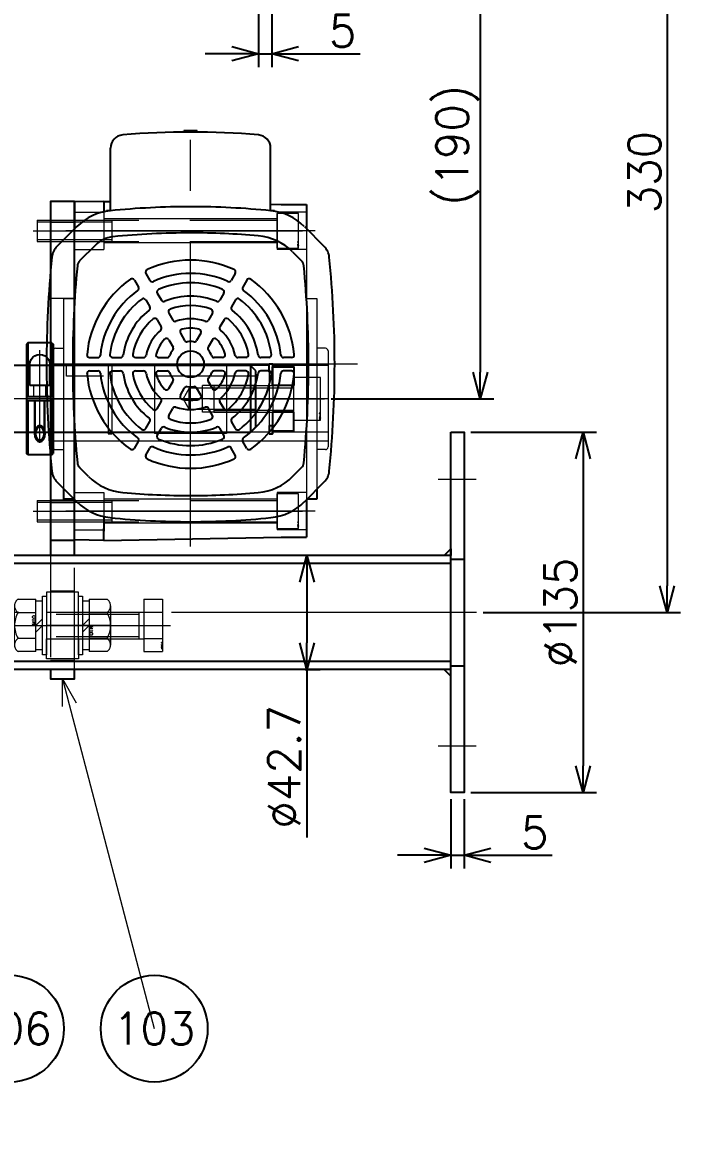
# Model space of a CAD drawing. Header units: millimetres. Extents: x -16130 to 36813, y -8099 to 27484.
# Drawn here: x 20050.6 to 20297.1, y 12657.4 to 13080.7 of the extents above; entities that cross this region are included whole.
import ezdxf
from ezdxf import colors
from ezdxf.entities.mleader import LeaderData, LeaderLine
from ezdxf.enums import TextEntityAlignment as Align
from ezdxf.math import Vec2, Vec3

# ---------------------------------------------------------------- set-up
doc = ezdxf.new("R2010")
doc.units = ezdxf.units.MM
doc.header["$LTSCALE"] = 6
doc.header["$PDMODE"] = 99
doc.header["$PDSIZE"] = 1
doc.linetypes.add('CENTER2', pattern=[28.575, 19.05, -3.175, 3.175, -3.175])
doc.linetypes.add('HIDDEN', pattern=[9.525, 6.35, -3.175])
for name, color, linetype, lineweight in [('01_NORMAL', 7, 'Continuous', 25), ('04_HIDDEN', 2, 'HIDDEN', 13), ('05_CENTER', 4, 'CENTER2', 13), ('08_DIM', 3, 'Continuous', 13)]:
    doc.layers.add(name, color=color, linetype=linetype, lineweight=lineweight)
doc.layers.add('10_DRAFT', color=8, linetype='Continuous', lineweight=0, plot=False)
doc.styles.add('KSS_TXT', font='txt.shx', dxfattribs={"bigfont": 'extfont2.shx'})
doc.styles.add('KSS_TXT_L', font='txt.shx', dxfattribs={"height": 3, "bigfont": 'extfont2.shx'})
doc.styles.get("Standard").update_dxf_attribs({"font": 'txt.shx', "bigfont": 'extfont2.shx'})
doc.dimstyles.new('KSS_DIM', dxfattribs={"dimtxt": 3, "dimasz": 2.5, "dimexe": 1.25, "dimexo": 0.625, "dimtad": 1, "dimdsep": 46, "dimtxsty": 'KSS_TXT', "dimblk": 'OPEN30', "dimcen": 0, "dimazin": 2, "dimtfac": 0.75, "dimtmove": 0, "dimatfit": 3, "dimldrblk": 'OPEN30', "dimfxl": 1, "dimtolj": 1, "dimarcsym": 0})

# ---------------------------------------------------------------- blocks, each defined once
blk = doc.blocks.new('AM_BALLOON1')
at = {"transparency": 16777216}
blk.add_circle((0, 0), 5, dxfattribs=at)
blk.add_attdef('B_NUMBER', text='', height=3, dxfattribs=at).set_placement((0, 0), align=Align.MIDDLE_CENTER)
blk = doc.blocks.new('_OPEN')
at = {"color": 0, "linetype": 'ByBlock'}
for p, q in [((-1, 0.167), (0, 0)), ((0, 0), (-1, -0.167)), ((0, 0), (-1, 0))]:
    blk.add_line(p, q, dxfattribs=at)
blk = doc.blocks.new('_Open30')
at = {"color": 0, "linetype": 'ByBlock', "lineweight": -2}
for p, q in [((-1, 0.268), (0, 0)), ((0, 0), (-1, -0.268)), ((0, 0), (-1, 0))]:
    blk.add_line(p, q, dxfattribs=at)
blk = doc.blocks.new('*D3950')
at = {"layer": '08_DIM', "color": 0, "lineweight": -2, "transparency": 16777216}
for p, q in [((20139.04, 13094.69), (20139.04, 13064.04)), ((20144.04, 13094.69), (20144.04, 13064.04)), ((20129.04, 13069.04), (20119.04, 13069.04)), ((20139.04, 13069.04), (20144.04, 13069.04)), ((20154.04, 13069.04), (20177.04, 13069.04))]:
    blk.add_line(p, q, dxfattribs=at)
at = {"layer": 'Defpoints', "color": 0, "transparency": 16777216}
for p in [(20139.04, 13097.19), (20144.04, 13097.19), (20144.04, 13069.04)]:
    blk.add_point(p, dxfattribs=at)
at = {"layer": '08_DIM', "color": 0, "lineweight": -2, "transparency": 16777216, "xscale": 10, "yscale": 10, "zscale": 10}
blk.add_blockref('_Open30', (20139.04, 13069.04), dxfattribs=at)
at = {"layer": '08_DIM', "color": 0, "lineweight": -2, "transparency": 16777216, "xscale": 10, "yscale": 10, "zscale": 10, "rotation": 180}
blk.add_blockref('_Open30', (20144.04, 13069.04), dxfattribs=at)
at = {"layer": '08_DIM', "color": 0, "transparency": 16777216, "insert": (20170.54, 13077.55), "char_height": 12, "attachment_point": 5, "style": 'KSS_TXT'}
blk.add_mtext('\\A1;5', dxfattribs=at)
blk = doc.blocks.new('*D4011')
at = {"layer": '08_DIM', "color": 0, "lineweight": -2, "transparency": 16777216}
for p, q in [((20072.76, 13129.69), (20227.14, 13129.69)), ((20222.14, 13119.69), (20222.14, 12949.69)), ((20166.24, 12939.69), (20227.14, 12939.69))]:
    blk.add_line(p, q, dxfattribs=at)
at = {"layer": 'Defpoints', "color": 0, "transparency": 16777216}
for p in [(20070.26, 13129.69), (20163.74, 12939.69), (20222.14, 12939.69)]:
    blk.add_point(p, dxfattribs=at)
at = {"layer": '08_DIM', "color": 0, "lineweight": -2, "transparency": 16777216, "xscale": 10, "yscale": 10, "zscale": 10}
for p, rotation in [((20222.14, 13129.69), 90), ((20222.14, 12939.69), 270)]:
    blk.add_blockref('_Open30', p, dxfattribs=dict(at, rotation=rotation))
at = {"layer": '08_DIM', "color": 0, "transparency": 16777216, "insert": (20213.64, 13034.69), "char_height": 12, "attachment_point": 5, "rotation": 90, "style": 'KSS_TXT'}
blk.add_mtext('\\A1;(190)', dxfattribs=at)
blk = doc.blocks.new('A$C684CBCB5')
at = {"color": 0}
blk.add_line((0, -53), (9, -53), dxfattribs=at)
for points in [[(0, -58.65), (0, 74), (9, 74), (9, -58.65)], [(9, -101.35), (9, -104.85), (0, -104.85), (0, -101.35)]]:
    blk.add_lwpolyline(points, dxfattribs=at)
at = {"layer": '04_HIDDEN'}
for p, q in [((9, 67), (0, 67)), ((9, 66.25), (0, 66.25)), ((9, 59.75), (0, 59.75)), ((9, 59), (0, 59)), ((9, -38), (0, -38)), ((9, -38.75), (0, -38.75)), ((9, -45.25), (0, -45.25)), ((9, -46), (0, -46))]:
    blk.add_line(p, q, dxfattribs=at)
at = {"layer": '04_HIDDEN', "color": 9}
for p, q in [((9, 37.75), (0, 37.75)), ((9, -37.75), (0, -37.75))]:
    blk.add_line(p, q, dxfattribs=at)
at = {"layer": '04_HIDDEN', "color": 252}
for p, q in [((9, -71.85), (0, -71.85)), ((9, -97.85), (0, -97.85))]:
    blk.add_line(p, q, dxfattribs=at)
at = {"layer": '04_HIDDEN'}
for points in [[(0, -101.35), (0, -58.65)], [(9, -58.65), (9, -101.35)]]:
    blk.add_lwpolyline(points, dxfattribs=at)
at = {"layer": '05_CENTER'}
for p, q in [((11.71, 63), (-2.71, 63)), ((11.71, -42), (-2.71, -42))]:
    blk.add_line(p, q, dxfattribs=at)
at = {"layer": '10_DRAFT'}
for p, q in [((9, 0), (0, 0)), ((9, -84.85), (0, -84.85))]:
    blk.add_line(p, q, dxfattribs=at)
blk = doc.blocks.new('NCLSS10-25-11.0a')
at = {"color": 0}
for points in [[(12, 5), (0, 5), (0, 12.5), (12, 12.5)], [(12, -5), (0, -5), (0, -12.5), (12, -12.5)]]:
    blk.add_lwpolyline(points, close=True, dxfattribs=at)
at = {"layer": '10_DRAFT'}
blk.add_line((0, 0), (12, 0), dxfattribs=at)
blk = doc.blocks.new('M10Nza_1_1_1_1')
at = {"color": 0}
for p, q in [((-9.8, 4), (-9.8, 10.69)), ((-7.35, 12), (7.35, 12)), ((-4.9, 4), (-4.9, 10.69)), ((4.9, 10.69), (4.9, 4)), ((9.8, 10.69), (9.8, 4)), ((-9.8, 4), (9.8, 4)), ((-9.2, 1.5), (-9.2, 4)), ((0, 1.5), (-2.5, 4)), ((0, 4), (2.5, 1.5)), ((9.2, 4), (9.2, 1.5))]:
    blk.add_line(p, q, dxfattribs=at)
at = {"color": 0, "linetype": 'CENTER2'}
blk.add_line((0, 12), (0, 0), dxfattribs=at)
at = {"color": 0}
blk.add_lwpolyline([(-11, 1.5), (11, 1.5), (11, 0), (-11, 0)], close=True, dxfattribs=at)
for centre, radius, start, end in [((-7.35, 9.06), 2.94, 33.626, 146.374), ((0, 2.2), 9.8, 60, 120), ((7.35, 9.06), 2.94, 33.626, 146.374)]:
    blk.add_arc(centre, radius, start, end, dxfattribs=at)
at = {"layer": '10_DRAFT', "style": 'KSS_TXT'}
blk.add_text('M10', height=1.25, dxfattribs=at).set_placement((0.26, 4.12))
blk = doc.blocks.new('A$C684CC09B')
at = {"color": 0, "linetype": 'CENTER2'}
blk.add_line((0, -93), (0, 10), dxfattribs=at)
at = {"color": 0}
for p, q in [((-9.81, 7), (9.81, 7)), ((-9.81, 0), (-9.81, 7)), ((-4.91, 0), (-4.91, 7)), ((4.91, 0), (4.91, 7)), ((9.81, 0), (9.81, 7)), ((-9.81, 0), (9.81, 0)), ((-5, -90), (-5, 0)), ((5, -90), (5, 0)), ((-4.19, -90), (-4.19, -1.96)), ((4.19, -90), (4.19, -1.96))]:
    blk.add_line(p, q, dxfattribs=at)
at = {"color": 0, "linetype": 'HIDDEN'}
for p, q in [((-5, -1.96), (5, -1.96)), ((-5, -90), (5, -90))]:
    blk.add_line(p, q, dxfattribs=at)
at = {"layer": '10_DRAFT', "style": 'KSS_TXT_L'}
for s, p in [('BT-M10x90L', (6.32, 6.59)), ('全ねじ', (7.03, 6.21))]:
    blk.add_text(s, height=0.3, dxfattribs=at).set_placement(p)
blk = doc.blocks.new('A$C3AF81C96_1_1_1')
for p, q in [((-4, 49), (-4, 10)), ((144, 10), (144, 49)), ((-4, -10), (-4, -49)), ((144, -49), (144, -10))]:
    blk.add_line(p, q)
at = {"color": 0}
for p, q in [((-154, 10.5), (-152, 12.5)), ((-154, -10.5), (-154, 10.5)), ((-152, 12.5), (-27, 12.5)), ((-152, 12.5), (-152, -12.5)), ((27.5, 12.5), (27, 12)), ((27, 10), (27, 12)), ((27, 12), (33, 12)), ((27.5, 12.5), (32.5, 12.5)), ((33, 12), (32.5, 12.5)), ((33, 12), (33, 10)), ((107.5, 12.5), (107, 12)), ((107, 10), (107, 12)), ((107, 12), (113, 12)), ((107.5, 12.5), (112.5, 12.5)), ((113, 12), (112.5, 12.5)), ((113, 12), (113, 10)), ((207, 12.5), (207, -12.5)), ((-4, 5), (-4, -5)), ((144, 5), (144, -5)), ((-152, -12.5), (-154, -10.5)), ((-27, -12.5), (-152, -12.5)), ((27, -10), (27, -12)), ((27, -12), (33, -12)), ((27.5, -12.5), (27, -12)), ((27.5, -12.5), (32.5, -12.5)), ((33, -12), (32.5, -12.5)), ((33, -12), (33, -10)), ((107, -10), (107, -12)), ((107, -12), (113, -12)), ((107.5, -12.5), (107, -12)), ((107.5, -12.5), (112.5, -12.5)), ((113, -12), (112.5, -12.5)), ((113, -12), (113, -10))]:
    blk.add_line(p, q, dxfattribs=at)
for points in [[(159, 95), (-19, 95), (-20, 94), (-20, 50), (-19, 49), (159, 49), (160, 50), (160, 94)], [(-20, 10), (160, 10), (160, 5), (-20, 5)], [(-20, -10), (160, -10), (160, -5), (-20, -5)], [(159, -95), (-19, -95), (-20, -94), (-20, -50), (-19, -49), (159, -49), (160, -50), (160, -94)]]:
    blk.add_lwpolyline(points, close=True, dxfattribs=at)
at = {"color": 3}
for points in [[(-4, 45), (-2.5, 45), (-4, 46.5), (-4, 46.5)], [(-4, 45), (-2.5, 45), (-4, 43.5), (-4, 43.5)], [(144, 45), (142.5, 45), (144, 46.5), (144, 46.5)], [(144, 45), (142.5, 45), (144, 43.5), (144, 43.5)], [(-4, 14), (-5.5, 14), (-4, 15.5), (-4, 15.5)], [(144, 14), (145.5, 14), (144, 15.5), (144, 15.5)], [(-4, -14), (-5.5, -14), (-4, -15.5), (-4, -15.5)], [(144, -14), (145.5, -14), (144, -15.5), (144, -15.5)], [(-4, -45), (-2.5, -45), (-4, -43.5), (-4, -43.5)], [(-4, -45), (-2.5, -45), (-4, -46.5), (-4, -46.5)], [(144, -45), (142.5, -45), (144, -43.5), (144, -43.5)], [(144, -45), (142.5, -45), (144, -46.5), (144, -46.5)]]:
    blk.add_lwpolyline(points, close=True, dxfattribs=at)
at = {"color": 0}
for points in [[(-4, 14), (-26.7, 14), (-27, 13.7), (-27, -13.7), (-26.7, -14), (-4, -14)], [(144, 14), (166.7, 14), (167, 13.7), (167, -13.7), (166.7, -14), (144, -14)], [(167, 12.5), (207, 12.5), (209, 10.5), (209, -10.5), (207, -12.5), (167, -12.5)]]:
    blk.add_lwpolyline(points, dxfattribs=at)
for centre in [(30, 70), (110, 70), (30, -70), (110, -70)]:
    blk.add_circle(centre, 3, dxfattribs=at)
at = {"layer": '04_HIDDEN'}
for p, q in [((144, 50), (-4, 50)), ((-4, 50), (-4, 49)), ((144, 50), (144, 49)), ((-4, 45), (1, 45)), ((1, 45), (1, -45)), ((139, 42.7), (1, 42.7)), ((139, 45), (139, -45)), ((144, 45), (139, 45)), ((-4, 14), (1, 14)), ((144, 14), (139, 14)), ((-154, 8.5), (-83, 8.5)), ((-83, 8.5), (-83, 12.5)), ((-4, 10), (-4, 5)), ((27, 10), (27, -10)), ((33, 10), (33, -10)), ((107, 10), (107, -10)), ((113, 10), (113, -10)), ((144, 10), (144, 5)), ((-154, 5), (-134, 5)), ((-134, -5), (-134, 5)), ((-154, 4), (-129, 4)), ((-129, -4), (-129, 4)), ((-129, 4), (-126.69, 0)), ((-126.69, 0), (-129, -4)), ((-154, -4), (-129, -4)), ((-154, -5), (-134, -5)), ((-4, -10), (-4, -5)), ((144, -10), (144, -5)), ((-4, -14), (1, -14)), ((144, -14), (139, -14)), ((-4, -45), (1, -45)), ((139, -42.7), (1, -42.7)), ((144, -45), (139, -45)), ((-4, -50), (-4, -49)), ((144, -50), (-4, -50)), ((144, -50), (144, -49))]:
    blk.add_line(p, q, dxfattribs=at)
for points in [[(1, 15), (139, 15)], [(139, -15), (1, -15)]]:
    blk.add_lwpolyline(points, dxfattribs=at)
for points in [[(20, 5), (40, 5), (40, -5), (20, -5)], [(120, 5), (100, 5), (100, -5), (120, -5)]]:
    blk.add_lwpolyline(points, close=True, dxfattribs=at)
for centre in [(30, 70), (110, 70), (30, -70), (110, -70)]:
    blk.add_circle(centre, 10, dxfattribs=at)
at = {"layer": '05_CENTER'}
for p, q in [((70, -100.5), (70, 100.5)), ((30, 57), (30, 83)), ((110, 57), (110, 83)), ((17, 70), (43, 70)), ((123, 70), (97, 70)), ((30, -14.51), (30, 14.51)), ((110, -14.51), (110, 14.51)), ((-156.79, 0), (212.93, 0)), ((30, -57), (30, -83)), ((110, -57), (110, -83)), ((17, -70), (43, -70)), ((123, -70), (97, -70))]:
    blk.add_line(p, q, dxfattribs=at)
at = {"layer": '08_DIM'}
for points in [[(27, 10), (25.5, 10), (25.5, 10), (27, 11.5)], [(33, 10), (34.5, 10), (34.5, 10), (33, 11.5)], [(107, 10), (105.5, 10), (105.5, 10), (107, 11.5)], [(113, 10), (114.5, 10), (114.5, 10), (113, 11.5)], [(27, -10), (25.5, -10), (25.5, -10), (27, -11.5)], [(33, -10), (34.5, -10), (34.5, -10), (33, -11.5)], [(107, -10), (105.5, -10), (105.5, -10), (107, -11.5)], [(113, -10), (114.5, -10), (114.5, -10), (113, -11.5)]]:
    blk.add_lwpolyline(points, close=True, dxfattribs=at)
blk = doc.blocks.new('FWSSS-D24-V10.0-T8.0a')
at = {"color": 0}
for points in [[(0, 5), (8, 5), (8, 12), (0, 12)], [(0, -5), (8, -5), (8, -12), (0, -12)]]:
    blk.add_lwpolyline(points, close=True, dxfattribs=at)
at = {"layer": '10_DRAFT'}
blk.add_line((0, 0), (8, 0), dxfattribs=at)
blk = doc.blocks.new('RTWS25a')
at = {"color": 0}
for points in [[(0, 13.1), (1.2, 13.1), (1.2, 10.1), (0, 10.1)], [(0, -13.1), (1.2, -13.1), (1.2, -10.1), (0, -10.1)]]:
    blk.add_lwpolyline(points, close=True, dxfattribs=at)
at = {"layer": '10_DRAFT'}
blk.add_line((1.2, 0), (0, 0), dxfattribs=at)
blk = doc.blocks.new('A$C7C3766F9_1_1_1')
at = {"color": 0}
for p, q in [((8, 10), (-8, 10)), ((-8, 10), (-8, 0)), ((8, 0), (8, 10)), ((8, 0), (-8, 0))]:
    blk.add_line(p, q, dxfattribs=at)
at = {"color": 0, "linetype": 'CENTER2'}
blk.add_line((0, -31.5), (0, 11.5), dxfattribs=at)
at = {"color": 0, "linetype": 'HIDDEN'}
for p, q in [((-5, -30), (-5, 0)), ((-4.19, -30), (-4.19, 0)), ((4.19, -30), (4.19, 0)), ((5, -30), (5, 0)), ((-5, -30), (5, -30))]:
    blk.add_line(p, q, dxfattribs=at)
at = {"layer": '10_DRAFT', "style": 'KSS_TXT_L'}
blk.add_text('CS-M10x30L', height=0.3, dxfattribs=at).set_placement((5.13, 9.66))
blk = doc.blocks.new('A$C39D95BAC')
at = {"color": 0, "linetype": 'CENTER2'}
blk.add_line((0, -91.5), (0, 9.5), dxfattribs=at)
at = {"color": 0}
for p, q in [((6.5, 8), (-6.5, 8)), ((-6.5, 8), (-6.5, 0)), ((6.5, 0), (6.5, 8)), ((6.5, 0), (-6.5, 0))]:
    blk.add_line(p, q, dxfattribs=at)
at = {"color": 0, "linetype": 'HIDDEN'}
for p, q in [((-4, -90), (-4, 0)), ((4, -90), (4, 0)), ((-4, -62), (4, -62)), ((-3.32, -90), (-3.32, -62)), ((3.32, -90), (3.32, -62)), ((-4, -90), (4, -90))]:
    blk.add_line(p, q, dxfattribs=at)
at = {"layer": '10_DRAFT', "style": 'KSS_TXT_L'}
blk.add_text('CS-M8x90L', height=0.3, dxfattribs=at).set_placement((3.86, 7.66))
blk = doc.blocks.new('SCSPJ25-10c')
at = {"color": 0}
for p, q in [((-21, -0.5), (-20.5, 0)), ((20.5, 0), (-20.5, 0)), ((-0.75, 0), (-0.75, -10)), ((0.75, 0), (0.75, -10)), ((21, -0.5), (20.5, 0)), ((-0.75, -0.5), (-21, -0.5)), ((-21, -0.5), (-21, -9.5)), ((0, 0), (0, 0)), ((21, -0.5), (0.75, -0.5)), ((5, -1.25), (12.99, -1.25)), ((5, -1.25), (5, -8.75)), ((21, -0.5), (21, -9.5)), ((-0.75, -9.5), (-21, -9.5)), ((-21, -9.5), (-20.5, -10)), ((20.5, -10), (-20.5, -10)), ((21, -9.5), (0.75, -9.5)), ((5, -8.75), (12.99, -8.75)), ((21, -9.5), (20.5, -10))]:
    blk.add_line(p, q, dxfattribs=at)
for major_axis, ratio in [((3.05, 0), 0.655077), ((2.43, 0), 0.679752)]:
    blk.add_ellipse((-12.99, -5), major_axis=major_axis, ratio=ratio, dxfattribs=at)
blk.add_ellipse((12.99, -5), major_axis=(0, -3.75), ratio=0.985617, start_param=0, end_param=3.141593, dxfattribs=at)
at = {"layer": '04_HIDDEN', "color": 0}
for p, q in [((-13, 0), (-12.5, -0.5)), ((13, 0), (12.5, -0.5)), ((-12.99, -3), (-0.75, -3)), ((-12.99, -3.35), (-0.75, -3.35)), ((-12.5, -0.5), (-12.5, -9.5)), ((0.75, -2.75), (5, -2.75)), ((11, 0), (11, 0)), ((12.5, -0.5), (12.5, -9.5)), ((-12.99, -6.65), (-0.75, -6.65)), ((-12.99, -7), (-0.75, -7)), ((0.75, -7.25), (5, -7.25)), ((-12.5, -9.5), (-13, -10)), ((12.5, -9.5), (13, -10))]:
    blk.add_line(p, q, dxfattribs=at)
at = {"layer": '05_CENTER', "color": 0}
blk.add_line((-16.45, -5), (18.24, -5), dxfattribs=at)
at = {"layer": '10_DRAFT'}
blk.add_line((0, 0), (0, -10), dxfattribs=at)
blk = doc.blocks.new('GM-SHYF-RH 0.2kW、1／30、200V、60Hzd')
at = {"color": 0}
for p, q in [((-85.5, 51.82), (-95, 51.82)), ((-95, 37.68), (-95, 51.82)), ((-19, 52.98), (-85.5, 51.82)), ((-19, 53), (-19, 48.49)), ((-19, 52.99), (-8, 52.8)), ((-8, 52.8), (-8, 37.68)), ((-19, 44.1), (-19, 49.5)), ((-94.13, 38.55), (-101.59, 31.09)), ((-8.87, 38.55), (-1.41, 31.09)), ((-99, 37.5), (-95, 37.5)), ((-99, 37.48), (-99, 33.68)), ((-95.2, 37.48), (-99, 37.48)), ((-8, 37.49), (-4, 37.49)), ((-4, 37.49), (-7.81, 37.49)), ((-4, 37.49), (-4, 33.68)), ((-89.75, 29.07), (-93.09, 25.73)), ((-13.25, 29.07), (-9.91, 25.73)), ((-72.58, 18.51), (-71.08, 15.9)), ((-68.25, 21.01), (-66.75, 18.4)), ((-34.75, 21.01), (-36.25, 18.4)), ((-30.42, 18.51), (-31.92, 15.9)), ((-63.98, 13.61), (-62.47, 10.99)), ((-39.02, 13.61), (-40.53, 10.99)), ((-68.31, 11.11), (-66.8, 8.49)), ((-34.69, 11.11), (-36.2, 8.49)), ((-59.69, 6.17), (-58.16, 3.53)), ((-43.31, 6.17), (-44.84, 3.53)), ((-64.02, 3.67), (-62.49, 1.03)), ((-38.98, 3.67), (-40.51, 1.03)), ((-59.67, -3.87), (-58.08, -6.61)), ((-55.33, -1.37), (-53.75, -4.11)), ((-47.67, -1.37), (-49.25, -4.11)), ((-43.33, -3.87), (-44.92, -6.61)), ((-89.34, -10.51), (-86.32, -10.51)), ((-80.79, -10.51), (-77.77, -10.51)), ((-72.21, -10.51), (-69.16, -10.51)), ((-63.5, -10.51), (-60.33, -10.51)), ((-39.5, -10.51), (-42.67, -10.51)), ((-30.79, -10.51), (-33.84, -10.51)), ((-22.21, -10.51), (-25.23, -10.51)), ((-13.66, -10.51), (-16.68, -10.51)), ((-89.34, -15.51), (-86.32, -15.51)), ((-80.79, -15.51), (-77.77, -15.51)), ((-72.21, -15.51), (-69.16, -15.51)), ((-63.5, -15.51), (-60.33, -15.51)), ((-39.5, -15.51), (-42.67, -15.51)), ((-30.79, -15.51), (-33.84, -15.51)), ((-22.21, -15.51), (-25.23, -15.51)), ((-13.66, -15.51), (-16.68, -15.51)), ((-59.67, -22.15), (-58.08, -19.41)), ((-43.33, -22.15), (-44.92, -19.41)), ((-55.33, -24.65), (-53.75, -21.91)), ((-47.67, -24.65), (-49.25, -21.91)), ((-64.02, -29.69), (-62.49, -27.05)), ((-59.69, -32.19), (-58.16, -29.55)), ((-43.31, -32.19), (-44.84, -29.55)), ((-38.98, -29.69), (-40.51, -27.05)), ((-68.31, -37.13), (-66.8, -34.51)), ((-63.98, -39.63), (-62.47, -37.01)), ((-39.02, -39.63), (-40.53, -37.01)), ((-34.69, -37.13), (-36.2, -34.51)), ((-72.58, -44.53), (-71.08, -41.92)), ((-30.42, -44.53), (-31.92, -41.92)), ((-68.25, -47.03), (-66.75, -44.42)), ((-34.75, -47.03), (-36.25, -44.42)), ((-89.75, -55.09), (-93.09, -51.75)), ((-15.8, -57.63), (-9.91, -51.75)), ((-94.13, -64.57), (-101.59, -57.11)), ((-8.87, -64.57), (-1.41, -57.11)), ((-95, -72.86), (-95, -63.7)), ((-8, -73.82), (-8, -63.64)), ((-83, -70.31), (-83, -70.51)), ((-83, -70.51), (-81.49, -70.51)), ((-81.5, -70.51), (-81.5, -93.95)), ((-21.51, -70.51), (-20, -70.51)), ((-21.5, -70.51), (-21.5, -93.95)), ((-20, -70.31), (-20, -70.51)), ((-19, -74.02), (-19, -70.12)), ((-85.5, -72.86), (-95, -72.86)), ((-81.5, -72.93), (-85.5, -72.86)), ((-19, -74.02), (-21.5, -73.97)), ((-19, -74.01), (-8, -73.82)), ((-54, -100), (-54, -100.51)), ((-54, -100.51), (-49, -100.51)), ((-49, -100), (-49, -100.51))]:
    blk.add_line(p, q, dxfattribs=at)
blk.add_circle((-51.5, -13.01), 5, dxfattribs=at)
for centre, radius, start, end in [((-79.56, 23.98), 20.6, 95.7523, 135), ((-51.5, -254.61), 300.6, 90, 95.7523), ((-51.5, -254.61), 300.6, 84.2477, 90), ((-23.44, 23.98), 20.6, 45, 84.2477), ((-75.04, 14.36), 20.8, 95.0016, 135), ((-51.5, -254.61), 290.8, 90, 95.0017), ((-51.5, -254.61), 290.8, 84.9983, 90), ((-27.96, 14.36), 20.8, 45, 84.9984), ((-96.92, 26.42), 6.6, 135, 174.2563), ((-6.08, 26.42), 6.6, 5.7437, 45), ((295.1, -13.01), 400.6, 174.2563, 180), ((-90.96, 23.61), 3, 135, 174.582), ((-51.5, -13.01), 39, 65.2847, 114.7153), ((-12.04, 23.61), 3, 5.418, 45), ((-398.1, -13.01), 400.6, 0, 5.7437), ((295.1, -13.01), 390.8, 174.582, 180), ((-67.39, 21.51), 1, 114.7153, 210), ((-35.61, 21.51), 1, 330, 65.2847), ((-398.1, -13.01), 390.8, 0, 5.418), ((-51.5, -13.01), 39, 125.2847, 174.7153), ((-73.45, 18.01), 1, 30, 125.2847), ((-65.88, 18.9), 1, 210, 294.2608), ((-51.5, -13.01), 34, 65.7392, 114.2608), ((-51.5, -13.01), 30.5, 66.8139, 113.1861), ((-37.12, 18.9), 1, 245.7392, 330), ((-29.55, 18.01), 1, 54.7153, 150), ((-51.5, -13.01), 39, 5.2847, 54.7153), ((-51.5, -13.01), 34, 125.7392, 174.2608), ((-71.94, 15.4), 1, 305.7392, 30), ((-63.11, 14.11), 1, 113.1861, 210), ((-39.89, 14.11), 1, 330, 66.8139), ((-31.06, 15.4), 1, 150, 234.2608), ((-51.5, -13.01), 34, 5.7392, 54.2608), ((-51.5, -13.01), 30.5, 126.8139, 173.1861), ((-69.18, 10.61), 1, 30, 126.8139), ((-67.67, 7.99), 1, 307.5895, 30), ((-61.6, 11.49), 1, 210, 292.4105), ((-51.5, -13.01), 25.5, 67.5895, 112.4105), ((-51.5, -13.01), 22, 69.5941, 110.4059), ((-41.4, 11.49), 1, 247.5895, 330), ((-35.33, 7.99), 1, 150, 232.4105), ((-33.82, 10.61), 1, 53.1861, 150), ((-51.5, -13.01), 30.5, 6.8139, 53.1861), ((-51.5, -13.01), 25.5, 127.5895, 172.4105), ((-58.82, 6.67), 1, 110.4059, 210), ((-44.18, 6.67), 1, 330, 69.5941), ((-51.5, -13.01), 25.5, 7.5895, 52.4105), ((-51.5, -13.01), 22, 129.5941, 170.4059), ((-64.88, 3.17), 1, 30, 129.5941), ((-63.36, 0.53), 1, 311.2123, 30), ((-57.3, 4.03), 1, 210, 288.7877), ((-51.5, -13.01), 17, 71.2123, 108.7877), ((-54.47, -0.87), 1, 103.7398, 210), ((-51.5, -13.01), 13.5, 76.2602, 103.7398), ((-48.53, -0.87), 1, 330, 76.2602), ((-45.7, 4.03), 1, 251.2123, 330), ((-39.64, 0.53), 1, 150, 228.7877), ((-38.12, 3.17), 1, 50.4059, 150), ((-51.5, -13.01), 22, 9.5941, 50.4059), ((-51.5, -13.01), 17, 131.2123, 168.7877), ((-51.5, -13.01), 13.5, 136.2602, 163.7398), ((-60.53, -4.37), 1, 30, 136.2602), ((-52.88, -3.61), 1, 210, 278.3817), ((-50.12, -3.61), 1, 261.6183, 330), ((-42.47, -4.37), 1, 43.7398, 150), ((-51.5, -13.01), 13.5, 16.2602, 43.7398), ((-51.5, -13.01), 17, 11.2123, 48.7877), ((-51.5, -13.01), 8.5, 141.6183, 158.3817), ((-58.95, -7.11), 1, 321.6183, 30), ((-51.5, -13.01), 8.5, 81.6183, 98.3817), ((-44.05, -7.11), 1, 150, 218.3817), ((-51.5, -13.01), 8.5, 21.6183, 38.3817), ((-89.34, -9.51), 1, 174.7153, 270), ((-86.32, -9.51), 1, 270, 354.2608), ((-80.79, -9.51), 1, 173.1861, 270), ((-77.77, -9.51), 1, 270, 352.4105), ((-72.21, -9.51), 1, 170.4059, 270), ((-69.16, -9.51), 1, 270, 348.7877), ((-63.5, -9.51), 1, 163.7398, 270), ((-60.33, -9.51), 1, 270, 338.3817), ((-42.67, -9.51), 1, 201.6183, 270), ((-39.5, -9.51), 1, 270, 16.2602), ((-33.84, -9.51), 1, 191.2123, 270), ((-30.79, -9.51), 1, 270, 9.5941), ((-25.23, -9.51), 1, 187.5895, 270), ((-22.21, -9.51), 1, 270, 6.8139), ((-16.68, -9.51), 1, 185.7392, 270), ((-13.66, -9.51), 1, 270, 5.2847), ((295.1, -13.01), 400.6, 180, 185.7437), ((295.1, -13.01), 390.8, 180, 185.418), ((-89.34, -16.51), 1, 90, 185.2847), ((-51.5, -13.01), 39, 185.2847, 234.7153), ((-86.32, -16.51), 1, 5.7392, 90), ((-51.5, -13.01), 34, 185.7392, 234.2608), ((-80.79, -16.51), 1, 90, 186.8139), ((-51.5, -13.01), 30.5, 186.8139, 233.1861), ((-77.77, -16.51), 1, 7.5895, 90), ((-51.5, -13.01), 25.5, 187.5895, 232.4105), ((-72.21, -16.51), 1, 90, 189.5941), ((-51.5, -13.01), 22, 189.5941, 230.4059), ((-69.16, -16.51), 1, 11.2123, 90), ((-51.5, -13.01), 17, 191.2123, 228.7877), ((-63.5, -16.51), 1, 90, 196.2602), ((-51.5, -13.01), 13.5, 196.2602, 223.7398), ((-60.33, -16.51), 1, 21.6183, 90), ((-51.5, -13.01), 8.5, 201.6183, 218.3817), ((-51.5, -13.01), 8.5, 321.6183, 338.3817), ((-42.67, -16.51), 1, 90, 158.3817), ((-51.5, -13.01), 13.5, 316.2602, 343.7398), ((-51.5, -13.01), 17, 311.2123, 348.7877), ((-39.5, -16.51), 1, 343.7398, 90), ((-51.5, -13.01), 22, 309.5941, 350.4059), ((-51.5, -13.01), 25.5, 307.5895, 352.4105), ((-33.84, -16.51), 1, 90, 168.7877), ((-51.5, -13.01), 30.5, 306.8139, 353.1861), ((-51.5, -13.01), 34, 305.7392, 354.2608), ((-30.79, -16.51), 1, 350.4059, 90), ((-51.5, -13.01), 39, 305.2847, 354.7153), ((-25.23, -16.51), 1, 90, 172.4105), ((-22.21, -16.51), 1, 353.1861, 90), ((-16.68, -16.51), 1, 90, 174.2608), ((-13.66, -16.51), 1, 354.7153, 90), ((-398.1, -13.01), 390.8, 354.582, 0), ((-398.1, -13.01), 400.6, 354.2563, 0), ((-58.95, -18.91), 1, 330, 38.3817), ((-44.05, -18.91), 1, 141.6183, 210), ((-60.53, -21.65), 1, 223.7398, 330), ((-54.47, -25.15), 1, 150, 256.2602), ((-52.88, -22.41), 1, 81.6183, 150), ((-51.5, -13.01), 8.5, 261.6183, 278.3817), ((-50.12, -22.41), 1, 30, 98.3817), ((-48.53, -25.15), 1, 283.7398, 30), ((-42.47, -21.65), 1, 210, 316.2602), ((-63.36, -26.55), 1, 330, 48.7877), ((-57.3, -30.05), 1, 71.2123, 150), ((-51.5, -13.01), 17, 251.2123, 288.7877), ((-51.5, -13.01), 13.5, 256.2602, 283.7398), ((-45.7, -30.05), 1, 30, 108.7877), ((-39.64, -26.55), 1, 131.2123, 210), ((-67.67, -34.01), 1, 330, 52.4105), ((-64.88, -29.19), 1, 230.4059, 330), ((-58.82, -32.69), 1, 150, 249.5941), ((-51.5, -13.01), 22, 249.5941, 290.4059), ((-44.18, -32.69), 1, 290.4059, 30), ((-38.12, -29.19), 1, 210, 309.5941), ((-35.33, -34.01), 1, 127.5895, 210), ((-69.18, -36.63), 1, 233.1861, 330), ((-61.6, -37.51), 1, 67.5895, 150), ((-51.5, -13.01), 25.5, 247.5895, 292.4105), ((-41.4, -37.51), 1, 30, 112.4105), ((-33.82, -36.63), 1, 210, 306.8139), ((-71.94, -41.42), 1, 330, 54.2608), ((-63.11, -40.13), 1, 150, 246.8139), ((-51.5, -13.01), 30.5, 246.8139, 293.1861), ((-39.89, -40.13), 1, 293.1861, 30), ((-31.06, -41.42), 1, 125.7392, 210), ((-73.45, -44.03), 1, 234.7153, 330), ((-65.88, -44.92), 1, 65.7392, 150), ((-51.5, -13.01), 34, 245.7392, 294.2608), ((-37.12, -44.92), 1, 30, 114.2608), ((-29.55, -44.03), 1, 210, 305.2847), ((-90.96, -49.62), 3, 185.418, 225), ((-67.39, -47.53), 1, 150, 245.2847), ((-51.5, -13.01), 39, 245.2847, 294.7153), ((-35.61, -47.53), 1, 294.7153, 30), ((-12.04, -49.62), 3, 315, 354.582), ((-96.92, -52.44), 6.6, 185.7437, 225), ((-6.08, -52.44), 6.6, 315, 354.2563), ((-75.04, -40.38), 20.8, 225, 264.9984), ((-23.44, -50), 10.8, 275.7523, 315), ((-51.5, 228.59), 290.8, 264.9983, 270), ((-51.5, 228.59), 290.8, 270, 275.7523), ((-79.56, -50), 20.6, 225, 264.2477), ((-23.44, -50), 20.6, 275.7523, 315), ((-51.5, 228.59), 300.6, 264.2477, 270), ((-51.5, 228.59), 300.6, 270, 275.7523), ((-76.5, -93.95), 5, 180, 265.1386), ((-26.5, -93.95), 5, 274.8614, 0), ((-51.5, 199.99), 300, 265.1386, 274.8614)]:
    blk.add_arc(centre, radius, start, end, dxfattribs=at)
at = {"layer": '05_CENTER', "color": 0}
for p, q in [((-51.5, 55.34), (-51.5, -107.69)), ((-114.11, -13.01), (11.11, -13.01))]:
    blk.add_line(p, q, dxfattribs=at)
at = {"layer": '10_DRAFT'}
for p, q in [((-95, 49), (-84, 49)), ((-84, 35), (-84, 49)), ((-19, 35), (-19, 49)), ((-8, 49), (-19, 49)), ((-84, 46.5), (-19, 46.5)), ((-98.25, 42), (-4.75, 42)), ((-95, -63.7), (-95, 37.68)), ((-95, 35), (-84, 35)), ((-84, 37.5), (-19, 37.5)), ((-8, 35), (-19, 35)), ((-8, -63.64), (-8, 37.68)), ((-99, 33.68), (-99, -37.5)), ((-4, 33.68), (-4, -37.49)), ((-103, -18), (-103, 18)), ((-102, 19), (-99, 19)), ((-1, 19), (-4, 19)), ((0, -18), (0, 18)), ((-103, 15.8), (0, 15.8)), ((-82.35, -13.1), (-82.35, 13.1)), ((-82.35, 13.1), (-81, 13.1)), ((-81, -13.1), (-81, 13.1)), ((-65, -13), (-65, 13)), ((-65, 13), (-38, 13)), ((-38, -13), (-38, 13)), ((-20.65, 13.1), (-22, 13.1)), ((-22, -13.1), (-22, 13.1)), ((-20.65, -13.1), (-20.65, 13.1)), ((-103, 12.5), (-82.35, 12.5)), ((-81, 12.5), (-65, 12.5)), ((-38, 12.5), (-22, 12.5)), ((-20.65, 12.5), (0, 12.5)), ((-103, 0), (0, 0)), ((-103, -12.5), (-82.35, -12.5)), ((-81, -12.5), (-65, -12.5)), ((-38, -12.5), (-22, -12.5)), ((-20.65, -12.5), (0, -12.5)), ((-82.35, -13.1), (-81, -13.1)), ((-65, -13), (-38, -13)), ((-43.59, -13), (-59.09, -13)), ((-20.65, -13.1), (-22, -13.1)), ((-102, -19), (-99, -19)), ((-1, -19), (-4, -19)), ((-99, -37.5), (-95, -37.5)), ((-8, -37.49), (-4, -37.49)), ((-95, -56), (-84, -56)), ((-84, -70), (-84, -56)), ((-84, -58.5), (-19, -58.5)), ((-8, -56), (-19, -56)), ((-19, -70), (-19, -56)), ((-98.25, -63), (-4.75, -63)), ((-84, -67.5), (-19, -67.5)), ((-95, -70), (-84, -70)), ((-8, -70), (-19, -70))]:
    blk.add_line(p, q, dxfattribs=at)
for centre, start, end in [((-102, 18), 90, 180), ((-1, 18), 0, 90), ((-102, -18), 180, 270), ((-1, -18), 270, 0)]:
    blk.add_arc(centre, 1, start, end, dxfattribs=at)
blk = doc.blocks.new('A$C684D0ECB')
at = {"color": 4, "rotation": 180}
blk.add_blockref('GM-SHYF-RH 0.2kW、1／30、200V、60Hzd', (148, 0), dxfattribs=at)
at = {"xscale": -1}
blk.add_blockref('A$C3AF81C96_1_1_1', (70, 0), dxfattribs=at)
at = {"color": 4, "xscale": -1, "rotation": 270}
blk.add_blockref('SCSPJ25-10c', (148, 0), dxfattribs=at)
at = {"color": 4}
blk.add_blockref('RTWS25a', (229, 0), dxfattribs=at)
at = {"color": 4, "xscale": -1}
blk.add_blockref('FWSSS-D24-V10.0-T8.0a', (238.2, 0), dxfattribs=at)
at = {"layer": '01_NORMAL', "xscale": -1}
blk.add_blockref('A$C684CBCB5', (156, 0), dxfattribs=at)
at = {"layer": '04_HIDDEN'}
for name, p, rotation in [('A$C39D95BAC', (232, 63), 270), ('A$C7C3766F9_1_1_1', (238.2, 0), 270), ('A$C39D95BAC', (232, -42), 270), ('A$C684CC09B', (182, -84.85), 270), ('M10Nza_1_1_1_1', (145.5, -84.85), 90), ('M10Nza_1_1_1_1', (157.5, -84.85), 270)]:
    blk.add_blockref(name, p, dxfattribs=dict(at, rotation=rotation))
at = {"layer": '04_HIDDEN', "color": 4, "xscale": -1}
blk.add_blockref('NCLSS10-25-11.0a', (157.5, -84.85), dxfattribs=at)
blk = doc.blocks.new('A$C4F344C99_1')
at = {"color": 0}
for p, q in [((-7.51, 8.7), (7.51, 8.7)), ((-7.51, 3.2), (-7.51, 8.7)), ((-3.75, 3.2), (-3.75, 8.7)), ((3.75, 3.2), (3.75, 8.7)), ((7.51, 3.2), (7.51, 8.7)), ((-9, 1.2), (9, 1.2)), ((-9, 1.2), (-9, 0)), ((-9, 0), (9, 0)), ((-7.7, 3.2), (-7.7, 1.2)), ((7.7, 3.2), (-7.7, 3.2)), ((0, 1.2), (-2, 3.2)), ((0, 3.2), (2, 1.2)), ((7.7, 1.2), (7.7, 3.2)), ((9, 0), (9, 1.2))]:
    blk.add_line(p, q, dxfattribs=at)
at = {"color": 0, "linetype": 'CENTER2'}
blk.add_line((0, -13.3), (0, 10.2), dxfattribs=at)
at = {"color": 0, "linetype": 'HIDDEN'}
for p, q in [((-4, -11.8), (-4, 0)), ((-3.32, -11.8), (-3.32, 0)), ((3.32, -11.8), (3.32, 0)), ((4, -11.8), (4, 0)), ((-4, -11.8), (4, -11.8))]:
    blk.add_line(p, q, dxfattribs=at)
at = {"layer": '10_DRAFT', "style": 'KSS_TXT_L'}
blk.add_text('BT-M8x15L,SW,PW', height=0.3, dxfattribs=at).set_placement((3.13, 8.36))
blk = doc.blocks.new('A$C684D1137')
at = {"color": 0}
for p, q in [((195, 21.35), (5, 21.35)), ((5, 20), (0, 20)), ((195, 18.35), (5, 18.35)), ((195, 20), (200, 20)), ((5, -20), (0, -20)), ((195, -18.35), (5, -18.35)), ((195, -20), (200, -20)), ((195, -21.35), (5, -21.35))]:
    blk.add_line(p, q, dxfattribs=at)
blk.add_lwpolyline([(195, 67.5), (200, 67.5), (200, -67.5), (195, -67.5)], close=True, dxfattribs=at)
at = {"color": 3}
for points in [[(5, 21.35), (7.5, 21.35), (7.5, 21.35), (5, 23.85)], [(195, 21.35), (192.5, 21.35), (192.5, 21.35), (195, 23.85)], [(5, -21.35), (7.5, -21.35), (7.5, -21.35), (5, -23.85)], [(195, -21.35), (192.5, -21.35), (192.5, -21.35), (195, -23.85)]]:
    blk.add_lwpolyline(points, close=True, dxfattribs=at)
at = {"layer": '01_NORMAL'}
blk.add_lwpolyline([(0, 34), (5, 34), (5, -45), (0, -45)], close=True, dxfattribs=at)
at = {"layer": '05_CENTER'}
for p, q in [((190.34, 50), (204.57, 50)), ((-4.66, 24.75), (9.57, 24.75)), ((204.62, 0), (-4.68, 0)), ((-4.66, -24.75), (9.57, -24.75)), ((190.34, -50), (204.57, -50))]:
    blk.add_line(p, q, dxfattribs=at)
blk = doc.blocks.new('A$C684D1152')
blk.add_blockref('A$C684D1137', (0, 0))
at = {"rotation": 270}
for p in [(5, 24.75), (5, -24.75)]:
    blk.add_blockref('A$C4F344C99_1', p, dxfattribs=at)
blk = doc.blocks.new('*D4017')
at = {"layer": '08_DIM', "color": 0, "lineweight": -2, "transparency": 16777216}
for p, q in [((20151.17, 13189.69), (20297.14, 13189.69)), ((20292.14, 13179.69), (20292.14, 12869.69)), ((20223.17, 12859.69), (20297.14, 12859.69))]:
    blk.add_line(p, q, dxfattribs=at)
at = {"layer": 'Defpoints', "color": 0, "transparency": 16777216}
for p in [(20148.67, 13189.69), (20220.67, 12859.69), (20292.14, 12859.69)]:
    blk.add_point(p, dxfattribs=at)
at = {"layer": '08_DIM', "color": 0, "lineweight": -2, "transparency": 16777216, "xscale": 10, "yscale": 10, "zscale": 10}
for p, rotation in [((20292.14, 13189.69), 90), ((20292.14, 12859.69), 270)]:
    blk.add_blockref('_Open30', p, dxfattribs=dict(at, rotation=rotation))
at = {"layer": '08_DIM', "color": 0, "transparency": 16777216, "insert": (20283.64, 13024.69), "char_height": 12, "attachment_point": 5, "rotation": 90, "style": 'KSS_TXT'}
blk.add_mtext('\\A1;330', dxfattribs=at)
blk = doc.blocks.new('*D4031')
at = {"layer": '08_DIM', "color": 0, "lineweight": -2, "transparency": 16777216}
for p, q in [((20211.04, 12789.69), (20211.04, 12763.74)), ((20216.04, 12789.69), (20216.04, 12763.74)), ((20201.04, 12768.74), (20191.04, 12768.74)), ((20211.04, 12768.74), (20216.04, 12768.74)), ((20226.04, 12768.74), (20249.04, 12768.74))]:
    blk.add_line(p, q, dxfattribs=at)
at = {"layer": 'Defpoints', "color": 0, "transparency": 16777216}
for p in [(20211.04, 12792.19), (20216.04, 12792.19), (20216.04, 12768.74)]:
    blk.add_point(p, dxfattribs=at)
at = {"layer": '08_DIM', "color": 0, "lineweight": -2, "transparency": 16777216, "xscale": 10, "yscale": 10, "zscale": 10}
blk.add_blockref('_Open30', (20211.04, 12768.74), dxfattribs=at)
at = {"layer": '08_DIM', "color": 0, "lineweight": -2, "transparency": 16777216, "xscale": 10, "yscale": 10, "zscale": 10, "rotation": 180}
blk.add_blockref('_Open30', (20216.04, 12768.74), dxfattribs=at)
at = {"layer": '08_DIM', "color": 0, "transparency": 16777216, "insert": (20242.54, 12777.25), "char_height": 12, "attachment_point": 5, "style": 'KSS_TXT'}
blk.add_mtext('\\A1;5', dxfattribs=at)
blk = doc.blocks.new('*D4032')
at = {"layer": '08_DIM', "color": 0, "lineweight": -2, "transparency": 16777216}
for p, q in [((20218.54, 12927.19), (20265.64, 12927.19)), ((20260.64, 12917.19), (20260.64, 12802.19)), ((20218.54, 12792.19), (20265.64, 12792.19))]:
    blk.add_line(p, q, dxfattribs=at)
at = {"layer": 'Defpoints', "color": 0, "transparency": 16777216}
for p in [(20216.04, 12927.19), (20216.04, 12792.19), (20260.64, 12792.19)]:
    blk.add_point(p, dxfattribs=at)
at = {"layer": '08_DIM', "color": 0, "lineweight": -2, "transparency": 16777216, "xscale": 10, "yscale": 10, "zscale": 10}
for p, rotation in [((20260.64, 12927.19), 90), ((20260.64, 12792.19), 270)]:
    blk.add_blockref('_Open30', p, dxfattribs=dict(at, rotation=rotation))
at = {"layer": '08_DIM', "color": 0, "transparency": 16777216, "insert": (20252.13, 12859.69), "char_height": 12, "attachment_point": 5, "rotation": 90, "style": 'KSS_TXT'}
blk.add_mtext('\\A1;\\A1;%%c135', dxfattribs=at)
blk = doc.blocks.new('*D4033')
at = {"layer": '08_DIM', "color": 0, "lineweight": -2, "transparency": 16777216}
for p, q in [((20154.63, 12881.04), (20152.13, 12881.04)), ((20157.13, 12871.04), (20157.13, 12848.34)), ((20156.43, 12838.34), (20162.13, 12838.34)), ((20157.13, 12838.34), (20157.13, 12775.34))]:
    blk.add_line(p, q, dxfattribs=at)
at = {"layer": 'Defpoints', "color": 0, "transparency": 16777216}
for p in [(20157.13, 12881.04), (20153.93, 12838.34), (20157.13, 12838.34)]:
    blk.add_point(p, dxfattribs=at)
at = {"layer": '08_DIM', "color": 0, "lineweight": -2, "transparency": 16777216, "xscale": 10, "yscale": 10, "zscale": 10}
for p, rotation in [((20157.13, 12881.04), 90), ((20157.13, 12838.34), 270)]:
    blk.add_blockref('_Open30', p, dxfattribs=dict(at, rotation=rotation))
at = {"layer": '08_DIM', "color": 0, "transparency": 16777216, "insert": (20148.63, 12801.84), "char_height": 12, "attachment_point": 5, "rotation": 90, "style": 'KSS_TXT'}
blk.add_mtext('\\A1;\\A1;%%c42.7', dxfattribs=at)

msp = doc.modelspace()

# ---------------------------------------------------------------- block references
for name, p in [('A$C684D0ECB', (19914.04293, 12939.68937)), ('A$C684D1152', (20016.04293, 12859.68937))]:
    msp.add_blockref(name, p)

# ---------------------------------------------------------------- dimensions: what is measured, and where the dimension line sits
at = {"layer": '08_DIM'}
dim = msp.add_linear_dim(base=(20292.13618, 12859.68937), p1=(20148.66778, 13189.68937), p2=(20220.66778, 12859.68937), angle=90, dimstyle='KSS_DIM', override={"dimscale": 4}, dxfattribs=at)
dim.commit()
dim.dimension.update_dxf_attribs({"geometry": '*D4017', "text_midpoint": (20283.63618, 13024.68937)})
for base, p1, p2, text, picture, middle in [((20222.14068, 12939.68937), (20070.25831, 13129.68937), (20163.74293, 12939.68937), '(<>)', '*D4011', (20213.64068, 13034.68937)), ((20260.64243, 12792.18937), (20216.04293, 12927.18937), (20216.04293, 12792.18937), '\\A1;%%c<>', '*D4032', (20252.13409, 12859.68937)), ((20157.12843, 12838.33937), (20157.12843, 12881.03937), (20153.93281, 12838.33937), '\\A1;%%c<>', '*D4033', (20148.62843, 12801.83937))]:
    dim = msp.add_linear_dim(base=base, p1=p1, p2=p2, angle=90, text=text, dimstyle='KSS_DIM', override={"dimscale": 4}, dxfattribs=at)
    dim.commit()
    dim.dimension.update_dxf_attribs({"geometry": picture, "text_midpoint": middle})
for base, p1, p2, picture, middle in [((20144.04293, 13069.04018), (20139.04293, 13097.18937), (20144.04293, 13097.18937), '*D3950', (20170.54293, 13077.54851)), ((20216.04293, 12768.74361), (20211.04293, 12792.18937), (20216.04293, 12792.18937), '*D4031', (20242.54293, 12777.25195))]:
    dim = msp.add_linear_dim(base=base, p1=p1, p2=p2, dimstyle='KSS_DIM', override={"dimscale": 4}, dxfattribs=at)
    dim.commit()
    dim.dimension.update_dxf_attribs({"geometry": picture, "text_midpoint": middle})

# ---------------------------------------------------------------- leaders
ml = msp.add_multileader_block('Standard', dxfattribs=at)
ml.set_content('AM_BALLOON1', color=256, scale=4)
ml.set_attribute('B_NUMBER', '108', width=0)
ml.set_leader_properties(color=256, linetype='ByLayer', lineweight=-1)
ml.set_arrow_properties(name='OPEN')
ml.build(insert=Vec2(0, 0))
ml.multileader.update_dxf_attribs({"leader_type": 0, "has_dogleg": 0, "text_right_attachment_type": 6, "dogleg_length": 0, "arrow_head_size": 8, "scale": 4, "block_connection_type": 1})
ctx = ml.context
ctx.base_point, ctx.scale, ctx.char_height, ctx.arrow_head_size, ctx.landing_gap_size, ctx.plane_origin = Vec3(20221.83668, 13430.95457), 4, 16, 8, 8, Vec3(19769.03394, 13450.23276)
ctx.right_attachment, ctx.attachment_type = 6, 1
notes = []
notes.append((ctx, [(0, (0, 0, 0), (0, 0), (1, 0), 1, [])]))
ctx.block.insert = Vec3(20221.83668, 13430.95457)
ml = msp.add_multileader_block('Standard', dxfattribs=at)
ml.set_content('AM_BALLOON1', color=256, scale=4)
ml.set_attribute('B_NUMBER', '106', width=0)
ml.set_leader_properties(color=256, linetype='ByLayer', lineweight=-1)
ml.set_arrow_properties(name='OPEN30')
ml.build(insert=Vec2(0, 0))
ml.multileader.update_dxf_attribs({"has_dogleg": 0, "text_right_attachment_type": 6, "dogleg_length": 0, "arrow_head_size": 10, "scale": 4, "block_connection_type": 1})
ctx = ml.context
ctx.base_point, ctx.scale, ctx.char_height, ctx.arrow_head_size, ctx.landing_gap_size, ctx.plane_origin = Vec3(20046.01537, 12703.7641), 4, 16, 10, 8, Vec3(20149.69621, 12731.62535)
ctx.right_attachment, ctx.attachment_type = 6, 1
notes.append((ctx, [(0, (1, 1, 0), (20046.01537, 12703.7641), (1, 0), 0, [(0, [(19999.66425, 12904.66257)], 0, [])])]))
ctx.block.insert = Vec3(20046.01537, 12703.7641)
ml = msp.add_multileader_block('Standard', dxfattribs=at)
ml.set_content('AM_BALLOON1', color=256, scale=4)
ml.set_attribute('B_NUMBER', '103', width=0)
ml.set_leader_properties(color=256, linetype='ByLayer', lineweight=-1)
ml.set_arrow_properties(name='OPEN30')
ml.build(insert=Vec2(0, 0))
ml.multileader.update_dxf_attribs({"has_dogleg": 0, "text_right_attachment_type": 6, "dogleg_length": 0, "arrow_head_size": 10, "scale": 4, "block_connection_type": 1})
ctx = ml.context
ctx.base_point, ctx.scale, ctx.char_height, ctx.arrow_head_size, ctx.landing_gap_size, ctx.plane_origin = Vec3(20099.92133, 12703.7641), 4, 16, 10, 8, Vec3(20208.06222, 12731.62535)
ctx.right_attachment, ctx.attachment_type = 6, 1
notes.append((ctx, [(0, (1, 1, 0), (20099.92133, 12703.7641), (1, 0), 0, [(0, [(20065.54293, 12834.83657)], 0, [])])]))
ctx.block.insert = Vec3(20099.92133, 12703.7641)
for ctx, leaders in notes:
    for number, flags, end, landing, length, lines in leaders:
        leader = LeaderData()
        leader.index, (leader.has_last_leader_line, leader.has_dogleg_vector, leader.attachment_direction) = number, flags
        leader.last_leader_point, leader.dogleg_vector, leader.dogleg_length = Vec3(end), Vec3(landing), length
        for number, points, colour, breaks in lines:
            line = LeaderLine()
            line.index, line.vertices, line.color, line.breaks = number, Vec3.list(points), colors.encode_raw_color(colour), breaks
            leader.lines.append(line)
        ctx.leaders.append(leader)

doc.saveas('drawing.dxf')
